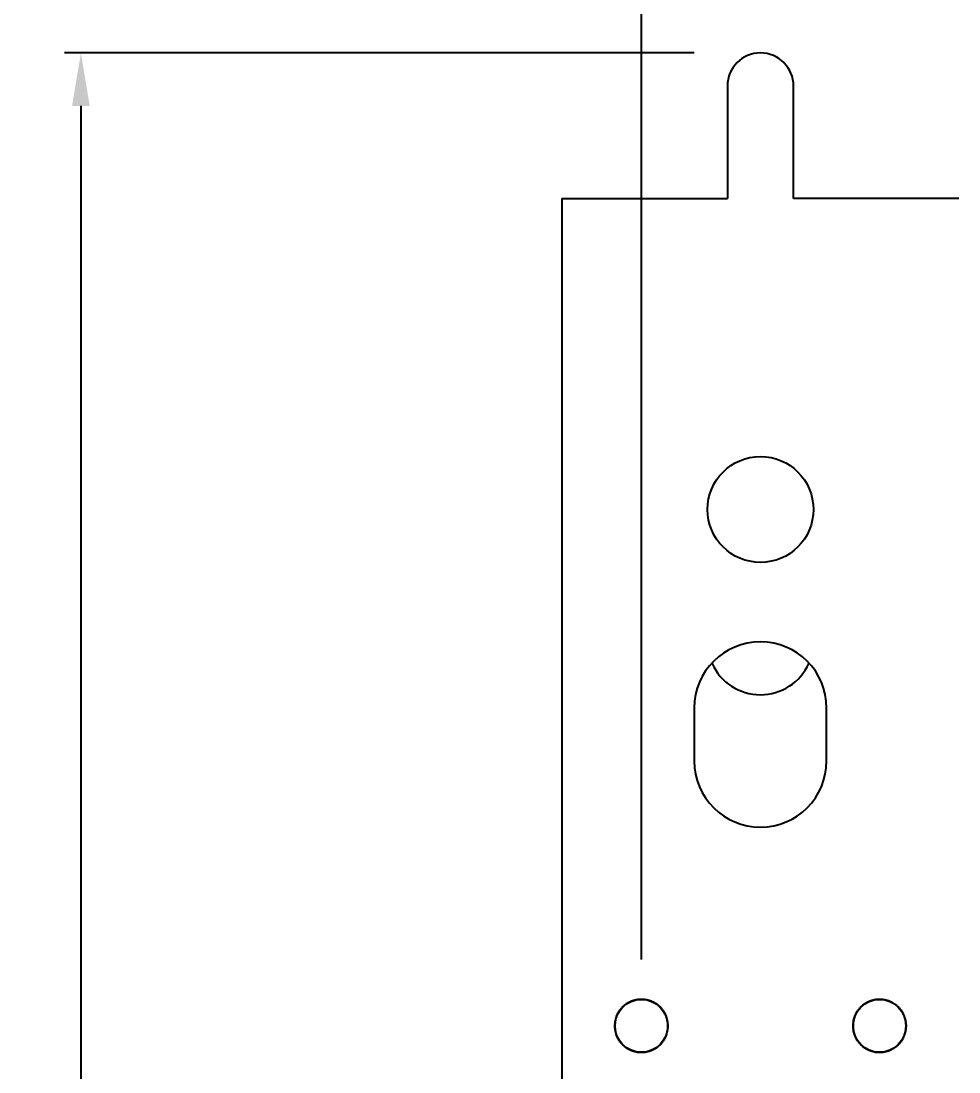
# Model space of a CAD drawing. Header units: millimetres. Extents: x 9226 to 36041, y 16031 to 21779.
# Drawn here: x 14409.5 to 14480.3, y 17487.5 to 17566.9 of the extents above; entities that cross this region are included whole.
import ezdxf

# ---------------------------------------------------------------- set-up
doc = ezdxf.new("R2010")
doc.units = ezdxf.units.MM
doc.layers.add('02___PRT_ALL_AXES', color=7, linetype='Continuous')
doc.styles.get("Standard").update_dxf_attribs({"font": 'arial.ttf'})
doc.dimstyles.new('ISO-15', dxfattribs={"dimtxt": 15, "dimasz": 4, "dimexe": 1.25, "dimexo": 5, "dimgap": 5, "dimtad": 1, "dimtoh": 1, "dimdec": 1, "dimdsep": 46, "dimtxsty": 'Standard', "dimcen": 2.5, "dimadec": 0, "dimazin": 0, "dimtfac": 1, "dimtdec": 1, "dimtmove": 0, "dimatfit": 3, "dimfxl": 1, "dimarcsym": 0})

# ---------------------------------------------------------------- blocks, each defined once
blk = doc.blocks.new('*D284')
at = {"color": 0, "lineweight": -2, "transparency": 16777216}
for p, q in [((14460.331, 17564.456), (14412.733, 17564.456)), ((14413.983, 17560.456), (14413.983, 17222.456)), ((14445.331, 17218.456), (14412.733, 17218.456))]:
    blk.add_line(p, q, dxfattribs=at)
at = {"color": 0, "transparency": 16777216}
for points in [[(14413.316, 17560.456), (14414.65, 17560.456), (14413.983, 17564.456)], [(14413.316, 17222.456), (14414.65, 17222.456), (14413.983, 17218.456)]]:
    blk.add_solid(points, dxfattribs=at)
at = {"layer": 'Defpoints', "color": 0, "transparency": 16777216}
for p in [(14465.331, 17564.456), (14413.983, 17218.456), (14450.331, 17218.456)]:
    blk.add_point(p, dxfattribs=at)
at = {"color": 0, "transparency": 16777216, "insert": (14399.273, 17391.456), "char_height": 15, "attachment_point": 5, "rotation": 90}
blk.add_mtext('346mm [1\'-1 5/8"]', dxfattribs=at)
blk = doc.blocks.new('*D285')
at = {"color": 0, "lineweight": -2, "transparency": 16777216}
for p, q in [((14456.331, 17495.956), (14456.331, 17616.357)), ((15056.331, 17495.956), (15056.331, 17616.357)), ((14460.331, 17615.107), (15052.331, 17615.107))]:
    blk.add_line(p, q, dxfattribs=at)
at = {"color": 0, "transparency": 16777216}
for points in [[(14460.331, 17615.774), (14460.331, 17614.441), (14456.331, 17615.107)], [(15052.331, 17615.774), (15052.331, 17614.441), (15056.331, 17615.107)]]:
    blk.add_solid(points, dxfattribs=at)
at = {"layer": 'Defpoints', "color": 0, "transparency": 16777216}
for p in [(15056.331, 17615.107), (14456.331, 17490.956), (15056.331, 17490.956)]:
    blk.add_point(p, dxfattribs=at)
at = {"color": 0, "transparency": 16777216, "insert": (14756.331, 17629.818), "char_height": 15, "attachment_point": 5}
blk.add_mtext('600mm [1\'-11 5/8"]', dxfattribs=at)

msp = doc.modelspace()

# ---------------------------------------------------------------- linework, layer by layer
at = {"color": 7, "linetype": 'Continuous'}
for p, q in [((14462.831, 17561.956), (14462.831, 17553.456)), ((14467.831, 17553.456), (14467.831, 17561.956)), ((14450.331, 17553.456), (14450.331, 17218.456)), ((14450.331, 17553.456), (14462.831, 17553.456)), ((14480.331, 17553.456), (14467.831, 17553.456)), ((14460.331, 17514.969), (14460.331, 17510.969)), ((14470.331, 17510.969), (14470.331, 17514.969)), ((14455.103, 17492.535), (14455.083, 17492.582)), ((14455.083, 17492.582), (14455.124, 17492.551)), ((14455.173, 17492.587), (14455.155, 17492.635)), ((14455.155, 17492.635), (14455.195, 17492.602)), ((14455.245, 17492.636), (14455.23, 17492.685)), ((14455.23, 17492.685), (14455.268, 17492.65)), ((14455.32, 17492.681), (14455.306, 17492.731)), ((14455.306, 17492.731), (14455.343, 17492.695)), ((14455.396, 17492.724), (14455.385, 17492.774)), ((14455.385, 17492.774), (14455.42, 17492.736)), ((14455.474, 17492.763), (14455.465, 17492.814)), ((14455.465, 17492.814), (14455.498, 17492.774)), ((14455.554, 17492.799), (14455.547, 17492.85)), ((14455.547, 17492.85), (14455.578, 17492.809)), ((14455.635, 17492.831), (14455.63, 17492.882)), ((14455.63, 17492.882), (14455.66, 17492.84)), ((14455.717, 17492.859), (14455.715, 17492.911)), ((14455.715, 17492.911), (14455.743, 17492.868)), ((14455.801, 17492.884), (14455.801, 17492.936)), ((14455.801, 17492.936), (14455.827, 17492.891)), ((14455.885, 17492.906), (14455.888, 17492.957)), ((14455.888, 17492.957), (14455.911, 17492.912)), ((14455.971, 17492.923), (14455.975, 17492.975)), ((14455.975, 17492.975), (14455.997, 17492.928)), ((14456.057, 17492.937), (14456.064, 17492.989)), ((14456.064, 17492.989), (14456.083, 17492.941)), ((14456.144, 17492.947), (14456.153, 17492.998)), ((14456.153, 17492.998), (14456.17, 17492.95)), ((14456.231, 17492.954), (14456.242, 17493.004)), ((14456.242, 17493.004), (14456.257, 17492.955)), ((14456.318, 17492.956), (14456.331, 17493.006)), ((14456.331, 17493.006), (14456.345, 17492.956)), ((14456.405, 17492.955), (14456.421, 17493.004)), ((14456.421, 17493.004), (14456.432, 17492.954)), ((14456.492, 17492.95), (14456.51, 17492.998)), ((14456.51, 17492.998), (14456.519, 17492.947)), ((14456.579, 17492.941), (14456.599, 17492.989)), ((14456.599, 17492.989), (14456.606, 17492.937)), ((14456.665, 17492.928), (14456.687, 17492.975)), ((14456.687, 17492.975), (14456.692, 17492.923)), ((14456.751, 17492.912), (14456.775, 17492.957)), ((14456.775, 17492.957), (14456.777, 17492.906)), ((14456.836, 17492.891), (14456.862, 17492.936)), ((14456.862, 17492.936), (14456.862, 17492.884)), ((14456.92, 17492.868), (14456.948, 17492.911)), ((14456.948, 17492.911), (14456.945, 17492.859)), ((14457.003, 17492.84), (14457.032, 17492.882)), ((14457.032, 17492.882), (14457.028, 17492.831)), ((14457.084, 17492.809), (14457.116, 17492.85)), ((14457.116, 17492.85), (14457.109, 17492.799)), ((14457.164, 17492.774), (14457.198, 17492.814)), ((14457.198, 17492.814), (14457.189, 17492.763)), ((14457.243, 17492.736), (14457.278, 17492.774)), ((14457.278, 17492.774), (14457.267, 17492.724)), ((14457.32, 17492.695), (14457.356, 17492.731)), ((14457.356, 17492.731), (14457.343, 17492.681)), ((14457.395, 17492.65), (14457.433, 17492.685)), ((14457.433, 17492.685), (14457.417, 17492.636)), ((14457.467, 17492.602), (14457.507, 17492.635)), ((14457.507, 17492.635), (14457.489, 17492.587)), ((14457.538, 17492.551), (14457.579, 17492.582)), ((14457.579, 17492.582), (14457.559, 17492.535)), ((14473.103, 17492.535), (14473.083, 17492.582)), ((14473.083, 17492.582), (14473.124, 17492.551)), ((14473.173, 17492.587), (14473.155, 17492.635)), ((14473.155, 17492.635), (14473.195, 17492.602)), ((14473.245, 17492.636), (14473.23, 17492.685)), ((14473.23, 17492.685), (14473.268, 17492.65)), ((14473.32, 17492.681), (14473.306, 17492.731)), ((14473.306, 17492.731), (14473.343, 17492.695)), ((14473.396, 17492.724), (14473.385, 17492.774)), ((14473.385, 17492.774), (14473.42, 17492.736)), ((14473.474, 17492.763), (14473.465, 17492.814)), ((14473.465, 17492.814), (14473.498, 17492.774)), ((14473.554, 17492.799), (14473.547, 17492.85)), ((14473.547, 17492.85), (14473.578, 17492.809)), ((14473.635, 17492.831), (14473.63, 17492.882)), ((14473.63, 17492.882), (14473.66, 17492.84)), ((14473.717, 17492.859), (14473.715, 17492.911)), ((14473.715, 17492.911), (14473.743, 17492.868)), ((14473.801, 17492.884), (14473.801, 17492.936)), ((14473.801, 17492.936), (14473.827, 17492.891)), ((14473.885, 17492.906), (14473.888, 17492.957)), ((14473.888, 17492.957), (14473.911, 17492.912)), ((14473.971, 17492.923), (14473.975, 17492.975)), ((14473.975, 17492.975), (14473.997, 17492.928)), ((14474.057, 17492.937), (14474.064, 17492.989)), ((14474.064, 17492.989), (14474.083, 17492.941)), ((14474.144, 17492.947), (14474.153, 17492.998)), ((14474.153, 17492.998), (14474.17, 17492.95)), ((14474.231, 17492.954), (14474.242, 17493.004)), ((14474.242, 17493.004), (14474.257, 17492.955)), ((14474.318, 17492.956), (14474.331, 17493.006)), ((14474.331, 17493.006), (14474.345, 17492.956)), ((14474.405, 17492.955), (14474.421, 17493.004)), ((14474.421, 17493.004), (14474.432, 17492.954)), ((14474.492, 17492.95), (14474.51, 17492.998)), ((14474.51, 17492.998), (14474.519, 17492.947)), ((14474.579, 17492.941), (14474.599, 17492.989)), ((14474.599, 17492.989), (14474.606, 17492.937)), ((14474.665, 17492.928), (14474.687, 17492.975)), ((14474.687, 17492.975), (14474.692, 17492.923)), ((14474.751, 17492.912), (14474.775, 17492.957)), ((14474.775, 17492.957), (14474.777, 17492.906)), ((14474.836, 17492.891), (14474.862, 17492.936)), ((14474.862, 17492.936), (14474.862, 17492.884)), ((14474.92, 17492.868), (14474.948, 17492.911)), ((14474.948, 17492.911), (14474.945, 17492.859)), ((14475.003, 17492.84), (14475.032, 17492.882)), ((14475.032, 17492.882), (14475.028, 17492.831)), ((14475.084, 17492.809), (14475.116, 17492.85)), ((14475.116, 17492.85), (14475.109, 17492.799)), ((14475.164, 17492.774), (14475.198, 17492.814)), ((14475.198, 17492.814), (14475.189, 17492.763)), ((14475.243, 17492.736), (14475.278, 17492.774)), ((14475.278, 17492.774), (14475.267, 17492.724)), ((14475.32, 17492.695), (14475.356, 17492.731)), ((14475.356, 17492.731), (14475.343, 17492.681)), ((14475.395, 17492.65), (14475.433, 17492.685)), ((14475.433, 17492.685), (14475.417, 17492.636)), ((14475.467, 17492.602), (14475.507, 17492.635)), ((14475.507, 17492.635), (14475.489, 17492.587)), ((14475.538, 17492.551), (14475.579, 17492.582)), ((14475.579, 17492.582), (14475.559, 17492.535)), ((14454.478, 17491.709), (14454.437, 17491.741)), ((14454.437, 17491.741), (14454.489, 17491.734)), ((14454.513, 17491.789), (14454.473, 17491.822)), ((14454.473, 17491.822), (14454.524, 17491.813)), ((14454.551, 17491.868), (14454.513, 17491.903)), ((14454.513, 17491.903), (14454.563, 17491.891)), ((14454.593, 17491.944), (14454.556, 17491.981)), ((14454.556, 17491.981), (14454.606, 17491.968)), ((14454.637, 17492.019), (14454.602, 17492.058)), ((14454.602, 17492.058), (14454.652, 17492.042)), ((14454.685, 17492.092), (14454.652, 17492.132)), ((14454.652, 17492.132), (14454.701, 17492.114)), ((14454.736, 17492.163), (14454.705, 17492.204)), ((14454.705, 17492.204), (14454.753, 17492.184)), ((14454.791, 17492.231), (14454.761, 17492.274)), ((14454.761, 17492.274), (14454.808, 17492.252)), ((14454.848, 17492.297), (14454.82, 17492.341)), ((14454.82, 17492.341), (14454.866, 17492.317)), ((14454.908, 17492.361), (14454.882, 17492.406)), ((14454.882, 17492.406), (14454.927, 17492.38)), ((14454.97, 17492.422), (14454.946, 17492.468)), ((14454.946, 17492.468), (14454.99, 17492.44)), ((14455.035, 17492.48), (14455.014, 17492.526)), ((14455.014, 17492.526), (14455.056, 17492.497)), ((14457.607, 17492.497), (14457.649, 17492.526)), ((14457.649, 17492.526), (14457.627, 17492.48)), ((14457.673, 17492.44), (14457.716, 17492.468)), ((14457.716, 17492.468), (14457.692, 17492.422)), ((14457.736, 17492.38), (14457.781, 17492.406)), ((14457.781, 17492.406), (14457.755, 17492.361)), ((14457.797, 17492.317), (14457.843, 17492.341)), ((14457.843, 17492.341), (14457.815, 17492.297)), ((14457.855, 17492.252), (14457.902, 17492.274)), ((14457.902, 17492.274), (14457.872, 17492.231)), ((14457.91, 17492.184), (14457.958, 17492.204)), ((14457.958, 17492.204), (14457.926, 17492.163)), ((14457.962, 17492.114), (14458.011, 17492.132)), ((14458.011, 17492.132), (14457.977, 17492.092)), ((14458.011, 17492.042), (14458.06, 17492.058)), ((14458.06, 17492.058), (14458.025, 17492.019)), ((14458.057, 17491.968), (14458.107, 17491.981)), ((14458.107, 17491.981), (14458.07, 17491.944)), ((14458.099, 17491.891), (14458.15, 17491.903)), ((14458.15, 17491.903), (14458.111, 17491.868)), ((14458.138, 17491.813), (14458.189, 17491.822)), ((14458.189, 17491.822), (14458.149, 17491.789)), ((14458.174, 17491.734), (14458.225, 17491.741)), ((14458.225, 17491.741), (14458.184, 17491.709)), ((14472.478, 17491.709), (14472.437, 17491.741)), ((14472.437, 17491.741), (14472.489, 17491.734)), ((14472.513, 17491.789), (14472.473, 17491.822)), ((14472.473, 17491.822), (14472.524, 17491.813)), ((14472.551, 17491.868), (14472.513, 17491.903)), ((14472.513, 17491.903), (14472.563, 17491.891)), ((14472.593, 17491.944), (14472.556, 17491.981)), ((14472.556, 17491.981), (14472.606, 17491.968)), ((14472.637, 17492.019), (14472.602, 17492.058)), ((14472.602, 17492.058), (14472.652, 17492.042)), ((14472.685, 17492.092), (14472.652, 17492.132)), ((14472.652, 17492.132), (14472.701, 17492.114)), ((14472.736, 17492.163), (14472.705, 17492.204)), ((14472.705, 17492.204), (14472.753, 17492.184)), ((14472.791, 17492.231), (14472.761, 17492.274)), ((14472.761, 17492.274), (14472.808, 17492.252)), ((14472.848, 17492.297), (14472.82, 17492.341)), ((14472.82, 17492.341), (14472.866, 17492.317)), ((14472.908, 17492.361), (14472.882, 17492.406)), ((14472.882, 17492.406), (14472.927, 17492.38)), ((14472.97, 17492.422), (14472.946, 17492.468)), ((14472.946, 17492.468), (14472.99, 17492.44)), ((14473.035, 17492.48), (14473.014, 17492.526)), ((14473.014, 17492.526), (14473.056, 17492.497)), ((14475.607, 17492.497), (14475.649, 17492.526)), ((14475.649, 17492.526), (14475.627, 17492.48)), ((14475.673, 17492.44), (14475.716, 17492.468)), ((14475.716, 17492.468), (14475.692, 17492.422)), ((14475.736, 17492.38), (14475.781, 17492.406)), ((14475.781, 17492.406), (14475.755, 17492.361)), ((14475.797, 17492.317), (14475.843, 17492.341)), ((14475.843, 17492.341), (14475.815, 17492.297)), ((14475.855, 17492.252), (14475.902, 17492.274)), ((14475.902, 17492.274), (14475.872, 17492.231)), ((14475.91, 17492.184), (14475.958, 17492.204)), ((14475.958, 17492.204), (14475.926, 17492.163)), ((14475.962, 17492.114), (14476.011, 17492.132)), ((14476.011, 17492.132), (14475.977, 17492.092)), ((14476.011, 17492.042), (14476.06, 17492.058)), ((14476.06, 17492.058), (14476.025, 17492.019)), ((14476.057, 17491.968), (14476.107, 17491.981)), ((14476.107, 17491.981), (14476.07, 17491.944)), ((14476.099, 17491.891), (14476.15, 17491.903)), ((14476.15, 17491.903), (14476.111, 17491.868)), ((14476.138, 17491.813), (14476.189, 17491.822)), ((14476.189, 17491.822), (14476.149, 17491.789)), ((14476.174, 17491.734), (14476.225, 17491.741)), ((14476.225, 17491.741), (14476.184, 17491.709)), ((14454.281, 17490.956), (14454.331, 17490.969)), ((14454.331, 17490.943), (14454.281, 17490.956)), ((14454.283, 17491.046), (14454.334, 17491.057)), ((14454.333, 17491.03), (14454.283, 17491.046)), ((14454.289, 17491.135), (14454.34, 17491.144)), ((14454.338, 17491.117), (14454.289, 17491.135)), ((14454.299, 17491.224), (14454.35, 17491.23)), ((14454.347, 17491.204), (14454.299, 17491.224)), ((14454.312, 17491.312), (14454.364, 17491.317)), ((14454.359, 17491.29), (14454.312, 17491.312)), ((14454.33, 17491.4), (14454.382, 17491.402)), ((14454.376, 17491.376), (14454.33, 17491.4)), ((14454.396, 17491.461), (14454.351, 17491.487)), ((14454.351, 17491.487), (14454.403, 17491.487)), ((14454.42, 17491.545), (14454.376, 17491.573)), ((14454.376, 17491.573), (14454.428, 17491.57)), ((14454.447, 17491.628), (14454.405, 17491.657)), ((14454.405, 17491.657), (14454.456, 17491.653)), ((14458.206, 17491.653), (14458.258, 17491.657)), ((14458.258, 17491.657), (14458.215, 17491.628)), ((14458.235, 17491.57), (14458.286, 17491.573)), ((14458.286, 17491.573), (14458.243, 17491.545)), ((14458.26, 17491.487), (14458.311, 17491.487)), ((14458.311, 17491.487), (14458.267, 17491.461)), ((14458.281, 17491.402), (14458.333, 17491.4)), ((14458.333, 17491.4), (14458.287, 17491.376)), ((14458.298, 17491.317), (14458.35, 17491.312)), ((14458.35, 17491.312), (14458.303, 17491.29)), ((14458.312, 17491.23), (14458.364, 17491.224)), ((14458.364, 17491.224), (14458.316, 17491.204)), ((14458.322, 17491.144), (14458.373, 17491.135)), ((14458.373, 17491.135), (14458.325, 17491.117)), ((14458.329, 17491.057), (14458.379, 17491.046)), ((14458.379, 17491.046), (14458.33, 17491.03)), ((14458.331, 17490.969), (14458.381, 17490.956)), ((14458.381, 17490.956), (14458.331, 17490.943)), ((14472.281, 17490.956), (14472.331, 17490.969)), ((14472.331, 17490.943), (14472.281, 17490.956)), ((14472.283, 17491.046), (14472.334, 17491.057)), ((14472.333, 17491.03), (14472.283, 17491.046)), ((14472.289, 17491.135), (14472.34, 17491.144)), ((14472.338, 17491.117), (14472.289, 17491.135)), ((14472.299, 17491.224), (14472.35, 17491.23)), ((14472.347, 17491.204), (14472.299, 17491.224)), ((14472.312, 17491.312), (14472.364, 17491.317)), ((14472.359, 17491.29), (14472.312, 17491.312)), ((14472.33, 17491.4), (14472.382, 17491.402)), ((14472.376, 17491.376), (14472.33, 17491.4)), ((14472.396, 17491.461), (14472.351, 17491.487)), ((14472.351, 17491.487), (14472.403, 17491.487)), ((14472.42, 17491.545), (14472.376, 17491.573)), ((14472.376, 17491.573), (14472.428, 17491.57)), ((14472.447, 17491.628), (14472.405, 17491.657)), ((14472.405, 17491.657), (14472.456, 17491.653)), ((14476.206, 17491.653), (14476.258, 17491.657)), ((14476.258, 17491.657), (14476.215, 17491.628)), ((14476.235, 17491.57), (14476.286, 17491.573)), ((14476.286, 17491.573), (14476.243, 17491.545)), ((14476.26, 17491.487), (14476.311, 17491.487)), ((14476.311, 17491.487), (14476.267, 17491.461)), ((14476.281, 17491.402), (14476.333, 17491.4)), ((14476.333, 17491.4), (14476.287, 17491.376)), ((14476.298, 17491.317), (14476.35, 17491.312)), ((14476.35, 17491.312), (14476.303, 17491.29)), ((14476.312, 17491.23), (14476.364, 17491.224)), ((14476.364, 17491.224), (14476.316, 17491.204)), ((14476.322, 17491.144), (14476.373, 17491.135)), ((14476.373, 17491.135), (14476.325, 17491.117)), ((14476.329, 17491.057), (14476.379, 17491.046)), ((14476.379, 17491.046), (14476.33, 17491.03)), ((14476.331, 17490.969), (14476.381, 17490.956)), ((14476.381, 17490.956), (14476.331, 17490.943)), ((14454.283, 17490.867), (14454.333, 17490.882)), ((14454.334, 17490.855), (14454.283, 17490.867)), ((14454.289, 17490.777), (14454.338, 17490.795)), ((14454.34, 17490.768), (14454.289, 17490.777)), ((14454.299, 17490.689), (14454.347, 17490.708)), ((14454.35, 17490.682), (14454.299, 17490.689)), ((14454.312, 17490.6), (14454.359, 17490.622)), ((14454.364, 17490.596), (14454.312, 17490.6)), ((14454.33, 17490.512), (14454.376, 17490.536)), ((14454.382, 17490.51), (14454.33, 17490.512)), ((14454.351, 17490.426), (14454.396, 17490.451)), ((14454.403, 17490.426), (14454.351, 17490.426)), ((14454.376, 17490.34), (14454.42, 17490.367)), ((14454.428, 17490.342), (14454.376, 17490.34)), ((14454.405, 17490.255), (14454.447, 17490.285)), ((14454.456, 17490.259), (14454.405, 17490.255)), ((14454.437, 17490.172), (14454.478, 17490.203)), ((14454.489, 17490.178), (14454.437, 17490.172)), ((14458.225, 17490.172), (14458.174, 17490.178)), ((14458.184, 17490.203), (14458.225, 17490.172)), ((14458.258, 17490.255), (14458.206, 17490.259)), ((14458.215, 17490.285), (14458.258, 17490.255)), ((14458.286, 17490.34), (14458.235, 17490.342)), ((14458.243, 17490.367), (14458.286, 17490.34)), ((14458.311, 17490.426), (14458.26, 17490.426)), ((14458.267, 17490.451), (14458.311, 17490.426)), ((14458.333, 17490.512), (14458.281, 17490.51)), ((14458.287, 17490.536), (14458.333, 17490.512)), ((14458.35, 17490.6), (14458.298, 17490.596)), ((14458.303, 17490.622), (14458.35, 17490.6)), ((14458.364, 17490.689), (14458.312, 17490.682)), ((14458.316, 17490.708), (14458.364, 17490.689)), ((14458.373, 17490.777), (14458.322, 17490.768)), ((14458.325, 17490.795), (14458.373, 17490.777)), ((14458.379, 17490.867), (14458.329, 17490.855)), ((14458.33, 17490.882), (14458.379, 17490.867)), ((14472.283, 17490.867), (14472.333, 17490.882)), ((14472.334, 17490.855), (14472.283, 17490.867)), ((14472.289, 17490.777), (14472.338, 17490.795)), ((14472.34, 17490.768), (14472.289, 17490.777)), ((14472.299, 17490.689), (14472.347, 17490.708)), ((14472.35, 17490.682), (14472.299, 17490.689)), ((14472.312, 17490.6), (14472.359, 17490.622)), ((14472.364, 17490.596), (14472.312, 17490.6)), ((14472.33, 17490.512), (14472.376, 17490.536)), ((14472.382, 17490.51), (14472.33, 17490.512)), ((14472.351, 17490.426), (14472.396, 17490.451)), ((14472.403, 17490.426), (14472.351, 17490.426)), ((14472.376, 17490.34), (14472.42, 17490.367)), ((14472.428, 17490.342), (14472.376, 17490.34)), ((14472.405, 17490.255), (14472.447, 17490.285)), ((14472.456, 17490.259), (14472.405, 17490.255)), ((14472.437, 17490.172), (14472.478, 17490.203)), ((14472.489, 17490.178), (14472.437, 17490.172)), ((14476.225, 17490.172), (14476.174, 17490.178)), ((14476.184, 17490.203), (14476.225, 17490.172)), ((14476.258, 17490.255), (14476.206, 17490.259)), ((14476.215, 17490.285), (14476.258, 17490.255)), ((14476.286, 17490.34), (14476.235, 17490.342)), ((14476.243, 17490.367), (14476.286, 17490.34)), ((14476.311, 17490.426), (14476.26, 17490.426)), ((14476.267, 17490.451), (14476.311, 17490.426)), ((14476.333, 17490.512), (14476.281, 17490.51)), ((14476.287, 17490.536), (14476.333, 17490.512)), ((14476.35, 17490.6), (14476.298, 17490.596)), ((14476.303, 17490.622), (14476.35, 17490.6)), ((14476.364, 17490.689), (14476.312, 17490.682)), ((14476.316, 17490.708), (14476.364, 17490.689)), ((14476.373, 17490.777), (14476.322, 17490.768)), ((14476.325, 17490.795), (14476.373, 17490.777)), ((14476.379, 17490.867), (14476.329, 17490.855)), ((14476.33, 17490.882), (14476.379, 17490.867)), ((14454.473, 17490.09), (14454.513, 17490.123)), ((14454.524, 17490.099), (14454.473, 17490.09)), ((14454.513, 17490.009), (14454.551, 17490.045)), ((14454.563, 17490.021), (14454.513, 17490.009)), ((14454.556, 17489.931), (14454.593, 17489.968)), ((14454.606, 17489.944), (14454.556, 17489.931)), ((14454.602, 17489.855), (14454.637, 17489.893)), ((14454.652, 17489.87), (14454.602, 17489.855)), ((14454.652, 17489.78), (14454.685, 17489.82)), ((14454.701, 17489.798), (14454.652, 17489.78)), ((14454.705, 17489.708), (14454.736, 17489.749)), ((14454.753, 17489.728), (14454.705, 17489.708)), ((14454.761, 17489.638), (14454.791, 17489.681)), ((14454.808, 17489.66), (14454.761, 17489.638)), ((14454.82, 17489.571), (14454.848, 17489.615)), ((14454.866, 17489.595), (14454.82, 17489.571)), ((14454.882, 17489.507), (14454.908, 17489.551)), ((14454.927, 17489.532), (14454.882, 17489.507)), ((14454.946, 17489.445), (14454.97, 17489.491)), ((14454.99, 17489.473), (14454.946, 17489.445)), ((14455.014, 17489.386), (14455.035, 17489.433)), ((14455.056, 17489.415), (14455.014, 17489.386)), ((14455.083, 17489.33), (14455.103, 17489.378)), ((14455.124, 17489.361), (14455.083, 17489.33)), ((14457.579, 17489.33), (14457.538, 17489.361)), ((14457.559, 17489.378), (14457.579, 17489.33)), ((14457.649, 17489.386), (14457.607, 17489.415)), ((14457.627, 17489.433), (14457.649, 17489.386)), ((14457.716, 17489.445), (14457.673, 17489.473)), ((14457.692, 17489.491), (14457.716, 17489.445)), ((14457.781, 17489.507), (14457.736, 17489.532)), ((14457.755, 17489.551), (14457.781, 17489.507)), ((14457.843, 17489.571), (14457.797, 17489.595)), ((14457.815, 17489.615), (14457.843, 17489.571)), ((14457.902, 17489.638), (14457.855, 17489.66)), ((14457.872, 17489.681), (14457.902, 17489.638)), ((14457.958, 17489.708), (14457.91, 17489.728)), ((14457.926, 17489.749), (14457.958, 17489.708)), ((14458.011, 17489.78), (14457.962, 17489.798)), ((14457.977, 17489.82), (14458.011, 17489.78)), ((14458.06, 17489.855), (14458.011, 17489.87)), ((14458.025, 17489.893), (14458.06, 17489.855)), ((14458.107, 17489.931), (14458.057, 17489.944)), ((14458.07, 17489.968), (14458.107, 17489.931)), ((14458.15, 17490.009), (14458.099, 17490.021)), ((14458.111, 17490.045), (14458.15, 17490.009)), ((14458.189, 17490.09), (14458.138, 17490.099)), ((14458.149, 17490.123), (14458.189, 17490.09)), ((14472.473, 17490.09), (14472.513, 17490.123)), ((14472.524, 17490.099), (14472.473, 17490.09)), ((14472.513, 17490.009), (14472.551, 17490.045)), ((14472.563, 17490.021), (14472.513, 17490.009)), ((14472.556, 17489.931), (14472.593, 17489.968)), ((14472.606, 17489.944), (14472.556, 17489.931)), ((14472.602, 17489.855), (14472.637, 17489.893)), ((14472.652, 17489.87), (14472.602, 17489.855)), ((14472.652, 17489.78), (14472.685, 17489.82)), ((14472.701, 17489.798), (14472.652, 17489.78)), ((14472.705, 17489.708), (14472.736, 17489.749)), ((14472.753, 17489.728), (14472.705, 17489.708)), ((14472.761, 17489.638), (14472.791, 17489.681)), ((14472.808, 17489.66), (14472.761, 17489.638)), ((14472.82, 17489.571), (14472.848, 17489.615)), ((14472.866, 17489.595), (14472.82, 17489.571)), ((14472.882, 17489.507), (14472.908, 17489.551)), ((14472.927, 17489.532), (14472.882, 17489.507)), ((14472.946, 17489.445), (14472.97, 17489.491)), ((14472.99, 17489.473), (14472.946, 17489.445)), ((14473.014, 17489.386), (14473.035, 17489.433)), ((14473.056, 17489.415), (14473.014, 17489.386)), ((14473.083, 17489.33), (14473.103, 17489.378)), ((14473.124, 17489.361), (14473.083, 17489.33)), ((14475.579, 17489.33), (14475.538, 17489.361)), ((14475.559, 17489.378), (14475.579, 17489.33)), ((14475.649, 17489.386), (14475.607, 17489.415)), ((14475.627, 17489.433), (14475.649, 17489.386)), ((14475.716, 17489.445), (14475.673, 17489.473)), ((14475.692, 17489.491), (14475.716, 17489.445)), ((14475.781, 17489.507), (14475.736, 17489.532)), ((14475.755, 17489.551), (14475.781, 17489.507)), ((14475.843, 17489.571), (14475.797, 17489.595)), ((14475.815, 17489.615), (14475.843, 17489.571)), ((14475.902, 17489.638), (14475.855, 17489.66)), ((14475.872, 17489.681), (14475.902, 17489.638)), ((14475.958, 17489.708), (14475.91, 17489.728)), ((14475.926, 17489.749), (14475.958, 17489.708)), ((14476.011, 17489.78), (14475.962, 17489.798)), ((14475.977, 17489.82), (14476.011, 17489.78)), ((14476.06, 17489.855), (14476.011, 17489.87)), ((14476.025, 17489.893), (14476.06, 17489.855)), ((14476.107, 17489.931), (14476.057, 17489.944)), ((14476.07, 17489.968), (14476.107, 17489.931)), ((14476.15, 17490.009), (14476.099, 17490.021)), ((14476.111, 17490.045), (14476.15, 17490.009)), ((14476.189, 17490.09), (14476.138, 17490.099)), ((14476.149, 17490.123), (14476.189, 17490.09)), ((14455.155, 17489.277), (14455.173, 17489.326)), ((14455.195, 17489.31), (14455.155, 17489.277)), ((14455.23, 17489.227), (14455.245, 17489.277)), ((14455.268, 17489.262), (14455.23, 17489.227)), ((14455.306, 17489.181), (14455.32, 17489.231)), ((14455.343, 17489.217), (14455.306, 17489.181)), ((14455.385, 17489.138), (14455.396, 17489.188)), ((14455.42, 17489.176), (14455.385, 17489.138)), ((14455.465, 17489.098), (14455.474, 17489.149)), ((14455.498, 17489.138), (14455.465, 17489.098)), ((14455.547, 17489.062), (14455.554, 17489.113)), ((14455.578, 17489.103), (14455.547, 17489.062)), ((14455.63, 17489.03), (14455.635, 17489.081)), ((14455.66, 17489.072), (14455.63, 17489.03)), ((14455.715, 17489.001), (14455.717, 17489.053)), ((14455.743, 17489.045), (14455.715, 17489.001)), ((14455.801, 17488.976), (14455.801, 17489.028)), ((14455.827, 17489.021), (14455.801, 17488.976)), ((14455.888, 17488.955), (14455.885, 17489.006)), ((14455.911, 17489.001), (14455.888, 17488.955)), ((14455.975, 17488.937), (14455.971, 17488.989)), ((14455.997, 17488.984), (14455.975, 17488.937)), ((14456.064, 17488.924), (14456.057, 17488.975)), ((14456.083, 17488.971), (14456.064, 17488.924)), ((14456.153, 17488.914), (14456.144, 17488.965)), ((14456.17, 17488.963), (14456.153, 17488.914)), ((14456.242, 17488.908), (14456.231, 17488.959)), ((14456.257, 17488.957), (14456.242, 17488.908)), ((14456.331, 17488.906), (14456.318, 17488.956)), ((14456.345, 17488.956), (14456.331, 17488.906)), ((14456.421, 17488.908), (14456.405, 17488.957)), ((14456.432, 17488.959), (14456.421, 17488.908)), ((14456.51, 17488.914), (14456.492, 17488.963)), ((14456.519, 17488.965), (14456.51, 17488.914)), ((14456.599, 17488.924), (14456.579, 17488.971)), ((14456.606, 17488.975), (14456.599, 17488.924)), ((14456.687, 17488.937), (14456.665, 17488.984)), ((14456.692, 17488.989), (14456.687, 17488.937)), ((14456.775, 17488.955), (14456.751, 17489.001)), ((14456.777, 17489.006), (14456.775, 17488.955)), ((14456.862, 17488.976), (14456.836, 17489.021)), ((14456.862, 17489.028), (14456.862, 17488.976)), ((14456.948, 17489.001), (14456.92, 17489.045)), ((14456.945, 17489.053), (14456.948, 17489.001)), ((14457.032, 17489.03), (14457.003, 17489.072)), ((14457.028, 17489.081), (14457.032, 17489.03)), ((14457.116, 17489.062), (14457.084, 17489.103)), ((14457.109, 17489.113), (14457.116, 17489.062)), ((14457.198, 17489.098), (14457.164, 17489.138)), ((14457.189, 17489.149), (14457.198, 17489.098)), ((14457.278, 17489.138), (14457.243, 17489.176)), ((14457.267, 17489.188), (14457.278, 17489.138)), ((14457.356, 17489.181), (14457.32, 17489.217)), ((14457.343, 17489.231), (14457.356, 17489.181)), ((14457.433, 17489.227), (14457.395, 17489.262)), ((14457.417, 17489.277), (14457.433, 17489.227)), ((14457.507, 17489.277), (14457.467, 17489.31)), ((14457.489, 17489.326), (14457.507, 17489.277)), ((14473.155, 17489.277), (14473.173, 17489.326)), ((14473.195, 17489.31), (14473.155, 17489.277)), ((14473.23, 17489.227), (14473.245, 17489.277)), ((14473.268, 17489.262), (14473.23, 17489.227)), ((14473.306, 17489.181), (14473.32, 17489.231)), ((14473.343, 17489.217), (14473.306, 17489.181)), ((14473.385, 17489.138), (14473.396, 17489.188)), ((14473.42, 17489.176), (14473.385, 17489.138)), ((14473.465, 17489.098), (14473.474, 17489.149)), ((14473.498, 17489.138), (14473.465, 17489.098)), ((14473.547, 17489.062), (14473.554, 17489.113)), ((14473.578, 17489.103), (14473.547, 17489.062)), ((14473.63, 17489.03), (14473.635, 17489.081)), ((14473.66, 17489.072), (14473.63, 17489.03)), ((14473.715, 17489.001), (14473.717, 17489.053)), ((14473.743, 17489.045), (14473.715, 17489.001)), ((14473.801, 17488.976), (14473.801, 17489.028)), ((14473.827, 17489.021), (14473.801, 17488.976)), ((14473.888, 17488.955), (14473.885, 17489.006)), ((14473.911, 17489.001), (14473.888, 17488.955)), ((14473.975, 17488.937), (14473.971, 17488.989)), ((14473.997, 17488.984), (14473.975, 17488.937)), ((14474.064, 17488.924), (14474.057, 17488.975)), ((14474.083, 17488.971), (14474.064, 17488.924)), ((14474.153, 17488.914), (14474.144, 17488.965)), ((14474.17, 17488.963), (14474.153, 17488.914)), ((14474.242, 17488.908), (14474.231, 17488.959)), ((14474.257, 17488.957), (14474.242, 17488.908)), ((14474.331, 17488.906), (14474.318, 17488.956)), ((14474.345, 17488.956), (14474.331, 17488.906)), ((14474.421, 17488.908), (14474.405, 17488.957)), ((14474.432, 17488.959), (14474.421, 17488.908)), ((14474.51, 17488.914), (14474.492, 17488.963)), ((14474.519, 17488.965), (14474.51, 17488.914)), ((14474.599, 17488.924), (14474.579, 17488.971)), ((14474.606, 17488.975), (14474.599, 17488.924)), ((14474.687, 17488.937), (14474.665, 17488.984)), ((14474.692, 17488.989), (14474.687, 17488.937)), ((14474.775, 17488.955), (14474.751, 17489.001)), ((14474.777, 17489.006), (14474.775, 17488.955)), ((14474.862, 17488.976), (14474.836, 17489.021)), ((14474.862, 17489.028), (14474.862, 17488.976)), ((14474.948, 17489.001), (14474.92, 17489.045)), ((14474.945, 17489.053), (14474.948, 17489.001)), ((14475.032, 17489.03), (14475.003, 17489.072)), ((14475.028, 17489.081), (14475.032, 17489.03)), ((14475.116, 17489.062), (14475.084, 17489.103)), ((14475.109, 17489.113), (14475.116, 17489.062)), ((14475.198, 17489.098), (14475.164, 17489.138)), ((14475.189, 17489.149), (14475.198, 17489.098)), ((14475.278, 17489.138), (14475.243, 17489.176)), ((14475.267, 17489.188), (14475.278, 17489.138)), ((14475.356, 17489.181), (14475.32, 17489.217)), ((14475.343, 17489.231), (14475.356, 17489.181)), ((14475.433, 17489.227), (14475.395, 17489.262)), ((14475.417, 17489.277), (14475.433, 17489.227)), ((14475.507, 17489.277), (14475.467, 17489.31)), ((14475.489, 17489.326), (14475.507, 17489.277))]:
    msp.add_line(p, q, dxfattribs=at)
for centre, radius, start, end in [((14465.331, 17561.956), 2.5, 0, 180), ((14465.331, 17514.969), 5, 0, 180), ((14465.331, 17519.969), 4, 204.04366, 335.95586), ((14465.331, 17510.969), 5, 180, 0), ((14456.331, 17490.956), 2, 127.88416, 129.61584), ((14456.331, 17490.956), 2, 125.38416, 127.11584), ((14456.331, 17490.956), 2, 122.88416, 124.61584), ((14456.331, 17490.956), 2, 120.38416, 122.11584), ((14456.331, 17490.956), 2, 117.88416, 119.61584), ((14456.331, 17490.956), 2, 115.38416, 117.11584), ((14456.331, 17490.956), 2, 112.88416, 114.61584), ((14456.331, 17490.956), 2, 110.38416, 112.11584), ((14456.331, 17490.956), 2, 107.88416, 109.61584), ((14456.331, 17490.956), 2, 105.38416, 107.11584), ((14456.331, 17490.956), 2, 102.88416, 104.61584), ((14456.331, 17490.956), 2, 100.38416, 102.11584), ((14456.331, 17490.956), 2, 97.88416, 99.61584), ((14456.331, 17490.956), 2, 95.38416, 97.11584), ((14456.331, 17490.956), 2, 92.88416, 94.61584), ((14456.331, 17490.956), 2, 90.38416, 92.11584), ((14456.331, 17490.956), 2, 87.88416, 89.61584), ((14456.331, 17490.956), 2, 85.38416, 87.11584), ((14456.331, 17490.956), 2, 82.88416, 84.61584), ((14456.331, 17490.956), 2, 80.38416, 82.11584), ((14456.331, 17490.956), 2, 77.88416, 79.61584), ((14456.331, 17490.956), 2, 75.38416, 77.11584), ((14456.331, 17490.956), 2, 72.88416, 74.61584), ((14456.331, 17490.956), 2, 70.38416, 72.11584), ((14456.331, 17490.956), 2, 67.88416, 69.61584), ((14456.331, 17490.956), 2, 65.38416, 67.11584), ((14456.331, 17490.956), 2, 62.88416, 64.61584), ((14456.331, 17490.956), 2, 60.38416, 62.11584), ((14456.331, 17490.956), 2, 57.88416, 59.61584), ((14456.331, 17490.956), 2, 55.38416, 57.11584), ((14456.331, 17490.956), 2, 52.88416, 54.61584), ((14456.331, 17490.956), 2, 50.38416, 52.11584), ((14474.331, 17490.956), 2, 127.88416, 129.61584), ((14474.331, 17490.956), 2, 125.38416, 127.11584), ((14474.331, 17490.956), 2, 122.88416, 124.61584), ((14474.331, 17490.956), 2, 120.38416, 122.11584), ((14474.331, 17490.956), 2, 117.88416, 119.61584), ((14474.331, 17490.956), 2, 115.38416, 117.11584), ((14474.331, 17490.956), 2, 112.88416, 114.61584), ((14474.331, 17490.956), 2, 110.38416, 112.11584), ((14474.331, 17490.956), 2, 107.88416, 109.61584), ((14474.331, 17490.956), 2, 105.38416, 107.11584), ((14474.331, 17490.956), 2, 102.88416, 104.61584), ((14474.331, 17490.956), 2, 100.38416, 102.11584), ((14474.331, 17490.956), 2, 97.88416, 99.61584), ((14474.331, 17490.956), 2, 95.38416, 97.11584), ((14474.331, 17490.956), 2, 92.88416, 94.61584), ((14474.331, 17490.956), 2, 90.38416, 92.11584), ((14474.331, 17490.956), 2, 87.88416, 89.61584), ((14474.331, 17490.956), 2, 85.38416, 87.11584), ((14474.331, 17490.956), 2, 82.88416, 84.61584), ((14474.331, 17490.956), 2, 80.38416, 82.11584), ((14474.331, 17490.956), 2, 77.88416, 79.61584), ((14474.331, 17490.956), 2, 75.38416, 77.11584), ((14474.331, 17490.956), 2, 72.88416, 74.61584), ((14474.331, 17490.956), 2, 70.38416, 72.11584), ((14474.331, 17490.956), 2, 67.88416, 69.61584), ((14474.331, 17490.956), 2, 65.38416, 67.11584), ((14474.331, 17490.956), 2, 62.88416, 64.61584), ((14474.331, 17490.956), 2, 60.38416, 62.11584), ((14474.331, 17490.956), 2, 57.88416, 59.61584), ((14474.331, 17490.956), 2, 55.38416, 57.11584), ((14474.331, 17490.956), 2, 52.88416, 54.61584), ((14474.331, 17490.956), 2, 50.38416, 52.11584), ((14456.331, 17490.956), 2, 155.38416, 157.11584), ((14456.331, 17490.956), 2, 152.88416, 154.61584), ((14456.331, 17490.956), 2, 150.38416, 152.11584), ((14456.331, 17490.956), 2, 147.88416, 149.61584), ((14456.331, 17490.956), 2, 145.38416, 147.11584), ((14456.331, 17490.956), 2, 142.88416, 144.61584), ((14456.331, 17490.956), 2, 140.38416, 142.11584), ((14456.331, 17490.956), 2, 137.88416, 139.61584), ((14456.331, 17490.956), 2, 135.38416, 137.11584), ((14456.331, 17490.956), 2, 132.88416, 134.61584), ((14456.331, 17490.956), 2, 130.38416, 132.11584), ((14456.331, 17490.956), 2, 47.88416, 49.61584), ((14456.331, 17490.956), 2, 45.38416, 47.11584), ((14456.331, 17490.956), 2, 42.88416, 44.61584), ((14456.331, 17490.956), 2, 40.38416, 42.11584), ((14456.331, 17490.956), 2, 37.88416, 39.61584), ((14456.331, 17490.956), 2, 35.38416, 37.11584), ((14456.331, 17490.956), 2, 32.88416, 34.61584), ((14456.331, 17490.956), 2, 30.38416, 32.11584), ((14456.331, 17490.956), 2, 27.88416, 29.61584), ((14456.331, 17490.956), 2, 25.38416, 27.11584), ((14456.331, 17490.956), 2, 22.88416, 24.61584), ((14474.331, 17490.956), 2, 155.38416, 157.11584), ((14474.331, 17490.956), 2, 152.88416, 154.61584), ((14474.331, 17490.956), 2, 150.38416, 152.11584), ((14474.331, 17490.956), 2, 147.88416, 149.61584), ((14474.331, 17490.956), 2, 145.38416, 147.11584), ((14474.331, 17490.956), 2, 142.88416, 144.61584), ((14474.331, 17490.956), 2, 140.38416, 142.11584), ((14474.331, 17490.956), 2, 137.88416, 139.61584), ((14474.331, 17490.956), 2, 135.38416, 137.11584), ((14474.331, 17490.956), 2, 132.88416, 134.61584), ((14474.331, 17490.956), 2, 130.38416, 132.11584), ((14474.331, 17490.956), 2, 47.88416, 49.61584), ((14474.331, 17490.956), 2, 45.38416, 47.11584), ((14474.331, 17490.956), 2, 42.88416, 44.61584), ((14474.331, 17490.956), 2, 40.38416, 42.11584), ((14474.331, 17490.956), 2, 37.88416, 39.61584), ((14474.331, 17490.956), 2, 35.38416, 37.11584), ((14474.331, 17490.956), 2, 32.88416, 34.61584), ((14474.331, 17490.956), 2, 30.38416, 32.11584), ((14474.331, 17490.956), 2, 27.88416, 29.61584), ((14474.331, 17490.956), 2, 25.38416, 27.11584), ((14474.331, 17490.956), 2, 22.88416, 24.61584), ((14456.331, 17490.956), 2, 177.88416, 179.61584), ((14456.331, 17490.956), 2, 175.38416, 177.11584), ((14456.331, 17490.956), 2, 172.88416, 174.61584), ((14456.331, 17490.956), 2, 170.38416, 172.11584), ((14456.331, 17490.956), 2, 167.88416, 169.61584), ((14456.331, 17490.956), 2, 165.38416, 167.11584), ((14456.331, 17490.956), 2, 162.88416, 164.61584), ((14456.331, 17490.956), 2, 160.38416, 162.11584), ((14456.331, 17490.956), 2, 157.88416, 159.61584), ((14456.331, 17490.956), 2, 20.38416, 22.11584), ((14456.331, 17490.956), 2, 17.88416, 19.61584), ((14456.331, 17490.956), 2, 15.38416, 17.11584), ((14456.331, 17490.956), 2, 12.88416, 14.61584), ((14456.331, 17490.956), 2, 10.38416, 12.11584), ((14456.331, 17490.956), 2, 7.88416, 9.61584), ((14456.331, 17490.956), 2, 5.38416, 7.11584), ((14456.331, 17490.956), 2, 2.88416, 4.61584), ((14456.331, 17490.956), 2, 0.38416, 2.11584), ((14474.331, 17490.956), 2, 177.88416, 179.61584), ((14474.331, 17490.956), 2, 175.38416, 177.11584), ((14474.331, 17490.956), 2, 172.88416, 174.61584), ((14474.331, 17490.956), 2, 170.38416, 172.11584), ((14474.331, 17490.956), 2, 167.88416, 169.61584), ((14474.331, 17490.956), 2, 165.38416, 167.11584), ((14474.331, 17490.956), 2, 162.88416, 164.61584), ((14474.331, 17490.956), 2, 160.38416, 162.11584), ((14474.331, 17490.956), 2, 157.88416, 159.61584), ((14474.331, 17490.956), 2, 20.38416, 22.11584), ((14474.331, 17490.956), 2, 17.88416, 19.61584), ((14474.331, 17490.956), 2, 15.38416, 17.11584), ((14474.331, 17490.956), 2, 12.88416, 14.61584), ((14474.331, 17490.956), 2, 10.38416, 12.11584), ((14474.331, 17490.956), 2, 7.88416, 9.61584), ((14474.331, 17490.956), 2, 5.38416, 7.11584), ((14474.331, 17490.956), 2, 2.88416, 4.61584), ((14474.331, 17490.956), 2, 0.38416, 2.11584), ((14456.331, 17490.956), 2, 180.38416, 182.11584), ((14456.331, 17490.956), 2, 182.88416, 184.61584), ((14456.331, 17490.956), 2, 185.38416, 187.11584), ((14456.331, 17490.956), 2, 187.88416, 189.61584), ((14456.331, 17490.956), 2, 190.38416, 192.11584), ((14456.331, 17490.956), 2, 192.88416, 194.61584), ((14456.331, 17490.956), 2, 195.38416, 197.11584), ((14456.331, 17490.956), 2, 197.88416, 199.61584), ((14456.331, 17490.956), 2, 200.38416, 202.11584), ((14456.331, 17490.956), 2, 202.88416, 204.61584), ((14456.331, 17490.956), 2, 335.38416, 337.11584), ((14456.331, 17490.956), 2, 337.88416, 339.61584), ((14456.331, 17490.956), 2, 340.38416, 342.11584), ((14456.331, 17490.956), 2, 342.88416, 344.61584), ((14456.331, 17490.956), 2, 345.38416, 347.11584), ((14456.331, 17490.956), 2, 347.88416, 349.61584), ((14456.331, 17490.956), 2, 350.38416, 352.11584), ((14456.331, 17490.956), 2, 352.88416, 354.61584), ((14456.331, 17490.956), 2, 355.38416, 357.11584), ((14456.331, 17490.956), 2, 357.88416, 359.61584), ((14474.331, 17490.956), 2, 180.38416, 182.11584), ((14474.331, 17490.956), 2, 182.88416, 184.61584), ((14474.331, 17490.956), 2, 185.38416, 187.11584), ((14474.331, 17490.956), 2, 187.88416, 189.61584), ((14474.331, 17490.956), 2, 190.38416, 192.11584), ((14474.331, 17490.956), 2, 192.88416, 194.61584), ((14474.331, 17490.956), 2, 195.38416, 197.11584), ((14474.331, 17490.956), 2, 197.88416, 199.61584), ((14474.331, 17490.956), 2, 200.38416, 202.11584), ((14474.331, 17490.956), 2, 202.88416, 204.61584), ((14474.331, 17490.956), 2, 335.38416, 337.11584), ((14474.331, 17490.956), 2, 337.88416, 339.61584), ((14474.331, 17490.956), 2, 340.38416, 342.11584), ((14474.331, 17490.956), 2, 342.88416, 344.61584), ((14474.331, 17490.956), 2, 345.38416, 347.11584), ((14474.331, 17490.956), 2, 347.88416, 349.61584), ((14474.331, 17490.956), 2, 350.38416, 352.11584), ((14474.331, 17490.956), 2, 352.88416, 354.61584), ((14474.331, 17490.956), 2, 355.38416, 357.11584), ((14474.331, 17490.956), 2, 357.88416, 359.61584), ((14456.331, 17490.956), 2, 205.38416, 207.11584), ((14456.331, 17490.956), 2, 207.88416, 209.61584), ((14456.331, 17490.956), 2, 210.38416, 212.11584), ((14456.331, 17490.956), 2, 212.88416, 214.61584), ((14456.331, 17490.956), 2, 215.38416, 217.11584), ((14456.331, 17490.956), 2, 217.88416, 219.61584), ((14456.331, 17490.956), 2, 220.38416, 222.11584), ((14456.331, 17490.956), 2, 222.88416, 224.61584), ((14456.331, 17490.956), 2, 225.38416, 227.11584), ((14456.331, 17490.956), 2, 227.88416, 229.61584), ((14456.331, 17490.956), 2, 230.38416, 232.11584), ((14456.331, 17490.956), 2, 232.88416, 234.61584), ((14456.331, 17490.956), 2, 305.38416, 307.11584), ((14456.331, 17490.956), 2, 307.88416, 309.61584), ((14456.331, 17490.956), 2, 310.38416, 312.11584), ((14456.331, 17490.956), 2, 312.88416, 314.61584), ((14456.331, 17490.956), 2, 315.38416, 317.11584), ((14456.331, 17490.956), 2, 317.88416, 319.61584), ((14456.331, 17490.956), 2, 320.38416, 322.11584), ((14456.331, 17490.956), 2, 322.88416, 324.61584), ((14456.331, 17490.956), 2, 325.38416, 327.11584), ((14456.331, 17490.956), 2, 327.88416, 329.61584), ((14456.331, 17490.956), 2, 330.38416, 332.11584), ((14456.331, 17490.956), 2, 332.88416, 334.61584), ((14474.331, 17490.956), 2, 205.38416, 207.11584), ((14474.331, 17490.956), 2, 207.88416, 209.61584), ((14474.331, 17490.956), 2, 210.38416, 212.11584), ((14474.331, 17490.956), 2, 212.88416, 214.61584), ((14474.331, 17490.956), 2, 215.38416, 217.11584), ((14474.331, 17490.956), 2, 217.88416, 219.61584), ((14474.331, 17490.956), 2, 220.38416, 222.11584), ((14474.331, 17490.956), 2, 222.88416, 224.61584), ((14474.331, 17490.956), 2, 225.38416, 227.11584), ((14474.331, 17490.956), 2, 227.88416, 229.61584), ((14474.331, 17490.956), 2, 230.38416, 232.11584), ((14474.331, 17490.956), 2, 232.88416, 234.61584), ((14474.331, 17490.956), 2, 305.38416, 307.11584), ((14474.331, 17490.956), 2, 307.88416, 309.61584), ((14474.331, 17490.956), 2, 310.38416, 312.11584), ((14474.331, 17490.956), 2, 312.88416, 314.61584), ((14474.331, 17490.956), 2, 315.38416, 317.11584), ((14474.331, 17490.956), 2, 317.88416, 319.61584), ((14474.331, 17490.956), 2, 320.38416, 322.11584), ((14474.331, 17490.956), 2, 322.88416, 324.61584), ((14474.331, 17490.956), 2, 325.38416, 327.11584), ((14474.331, 17490.956), 2, 327.88416, 329.61584), ((14474.331, 17490.956), 2, 330.38416, 332.11584), ((14474.331, 17490.956), 2, 332.88416, 334.61584), ((14456.331, 17490.956), 2, 235.38416, 237.11584), ((14456.331, 17490.956), 2, 237.88416, 239.61584), ((14456.331, 17490.956), 2, 240.38416, 242.11584), ((14456.331, 17490.956), 2, 242.88416, 244.61584), ((14456.331, 17490.956), 2, 245.38416, 247.11584), ((14456.331, 17490.956), 2, 247.88416, 249.61584), ((14456.331, 17490.956), 2, 250.38416, 252.11584), ((14456.331, 17490.956), 2, 252.88416, 254.61584), ((14456.331, 17490.956), 2, 255.38416, 257.11584), ((14456.331, 17490.956), 2, 257.88416, 259.61584), ((14456.331, 17490.956), 2, 260.38416, 262.11584), ((14456.331, 17490.956), 2, 262.88416, 264.61584), ((14456.331, 17490.956), 2, 265.38416, 267.11584), ((14456.331, 17490.956), 2, 267.88416, 269.61584), ((14456.331, 17490.956), 2, 270.38416, 272.11584), ((14456.331, 17490.956), 2, 272.88416, 274.61584), ((14456.331, 17490.956), 2, 275.38416, 277.11584), ((14456.331, 17490.956), 2, 277.88416, 279.61584), ((14456.331, 17490.956), 2, 280.38416, 282.11584), ((14456.331, 17490.956), 2, 282.88416, 284.61584), ((14456.331, 17490.956), 2, 285.38416, 287.11584), ((14456.331, 17490.956), 2, 287.88416, 289.61584), ((14456.331, 17490.956), 2, 290.38416, 292.11584), ((14456.331, 17490.956), 2, 292.88416, 294.61584), ((14456.331, 17490.956), 2, 295.38416, 297.11584), ((14456.331, 17490.956), 2, 297.88416, 299.61584), ((14456.331, 17490.956), 2, 300.38416, 302.11584), ((14456.331, 17490.956), 2, 302.88416, 304.61584), ((14474.331, 17490.956), 2, 235.38416, 237.11584), ((14474.331, 17490.956), 2, 237.88416, 239.61584), ((14474.331, 17490.956), 2, 240.38416, 242.11584), ((14474.331, 17490.956), 2, 242.88416, 244.61584), ((14474.331, 17490.956), 2, 245.38416, 247.11584), ((14474.331, 17490.956), 2, 247.88416, 249.61584), ((14474.331, 17490.956), 2, 250.38416, 252.11584), ((14474.331, 17490.956), 2, 252.88416, 254.61584), ((14474.331, 17490.956), 2, 255.38416, 257.11584), ((14474.331, 17490.956), 2, 257.88416, 259.61584), ((14474.331, 17490.956), 2, 260.38416, 262.11584), ((14474.331, 17490.956), 2, 262.88416, 264.61584), ((14474.331, 17490.956), 2, 265.38416, 267.11584), ((14474.331, 17490.956), 2, 267.88416, 269.61584), ((14474.331, 17490.956), 2, 270.38416, 272.11584), ((14474.331, 17490.956), 2, 272.88416, 274.61584), ((14474.331, 17490.956), 2, 275.38416, 277.11584), ((14474.331, 17490.956), 2, 277.88416, 279.61584), ((14474.331, 17490.956), 2, 280.38416, 282.11584), ((14474.331, 17490.956), 2, 282.88416, 284.61584), ((14474.331, 17490.956), 2, 285.38416, 287.11584), ((14474.331, 17490.956), 2, 287.88416, 289.61584), ((14474.331, 17490.956), 2, 290.38416, 292.11584), ((14474.331, 17490.956), 2, 292.88416, 294.61584), ((14474.331, 17490.956), 2, 295.38416, 297.11584), ((14474.331, 17490.956), 2, 297.88416, 299.61584), ((14474.331, 17490.956), 2, 300.38416, 302.11584), ((14474.331, 17490.956), 2, 302.88416, 304.61584)]:
    msp.add_arc(centre, radius, start, end, dxfattribs=at)
at = {"layer": '02___PRT_ALL_AXES', "color": 7, "linetype": 'Continuous'}
for centre, radius in [((14465.331, 17529.969), 4), ((14456.331, 17490.956), 2), ((14474.331, 17490.956), 2)]:
    msp.add_circle(centre, radius, dxfattribs=at)

# ---------------------------------------------------------------- dimensions: what is measured, and where the dimension line sits
dim = msp.add_linear_dim(base=(15056.331, 17615.107), p1=(14456.331, 17490.956), p2=(15056.331, 17490.956), dimstyle='ISO-15', override={"dimpost": 'mm'})
dim.commit()
dim.dimension.update_dxf_attribs({"geometry": '*D285', "text_midpoint": (14756.331, 17629.818)})
dim = msp.add_linear_dim(base=(14413.983, 17218.456), p1=(14465.331, 17564.456), p2=(14450.331, 17218.456), angle=90, dimstyle='ISO-15', override={"dimpost": 'mm'})
dim.commit()
dim.dimension.update_dxf_attribs({"geometry": '*D284', "text_midpoint": (14399.273, 17391.456)})

doc.saveas('drawing.dxf')
